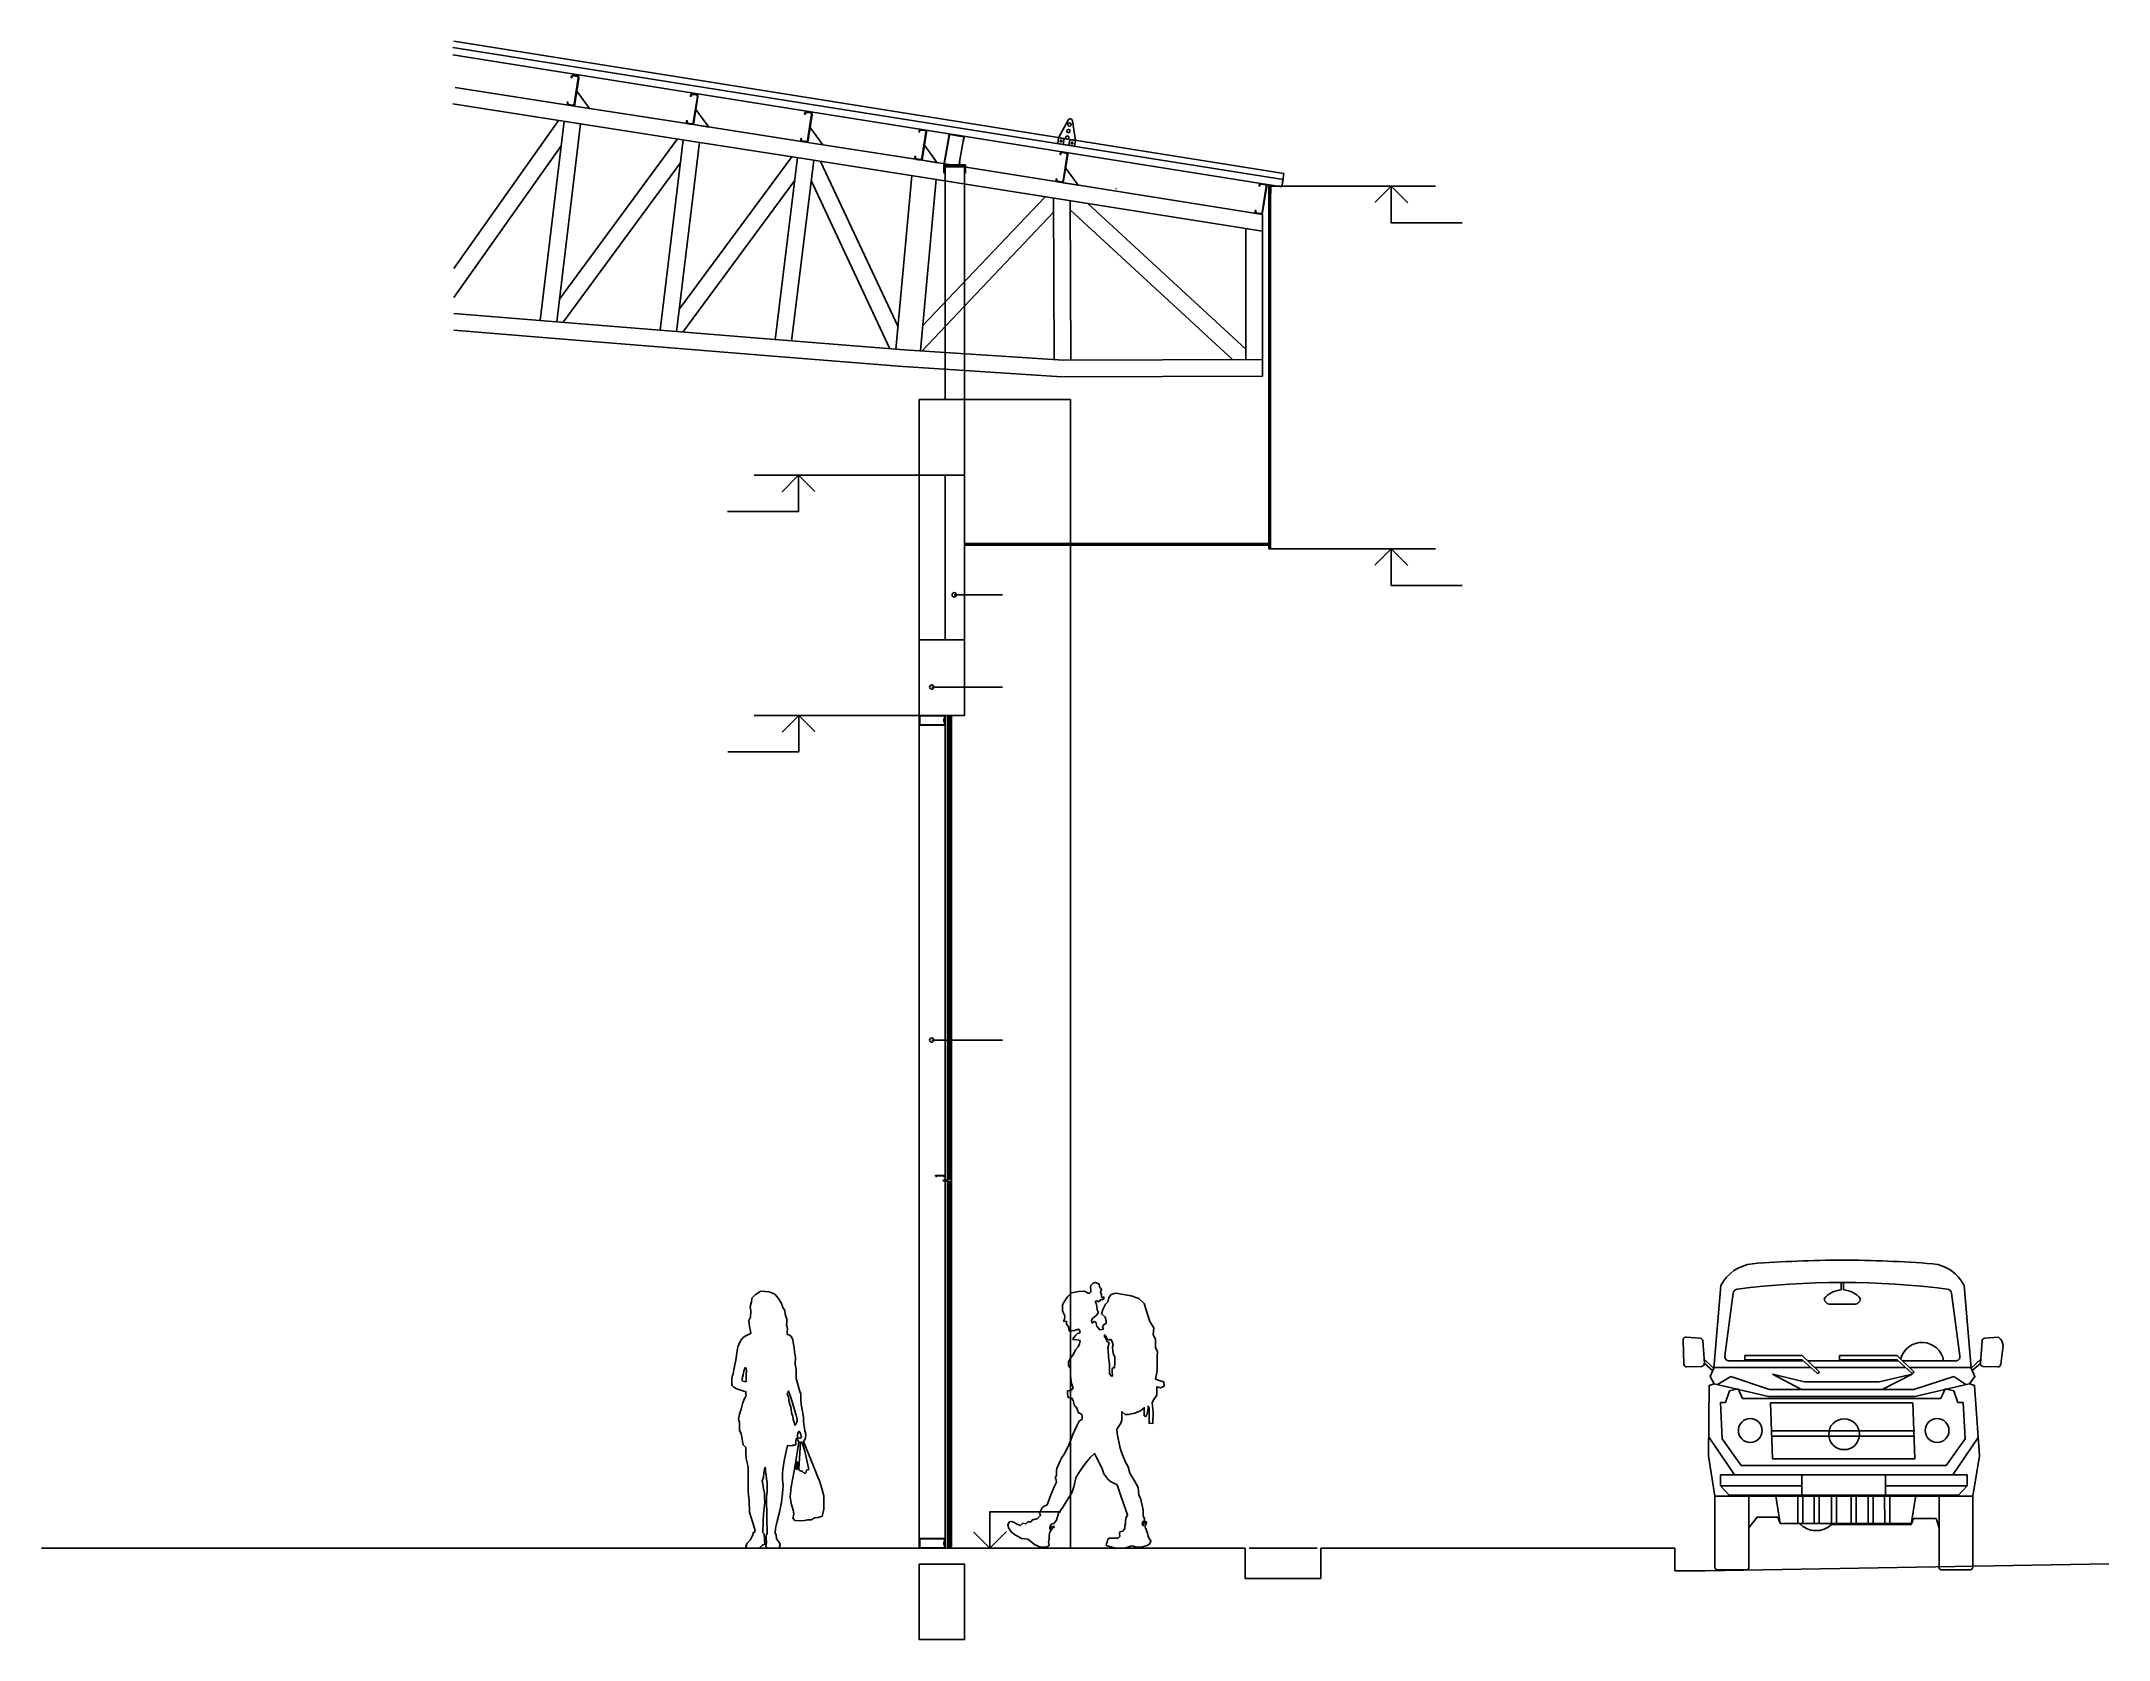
# Model space of a CAD drawing. Header units: metres. Extents: x -47.6 to -34, y -0.6 to 10.
import ezdxf

# ---------------------------------------------------------------- set-up
doc = ezdxf.new("R2010")
doc.units = ezdxf.units.M
doc.layers.add('0-cortes', color=7, linetype='Continuous')
doc.layers.add('0-TEXTO', color=7, linetype='Continuous')

msp = doc.modelspace()

# ---------------------------------------------------------------- linework, layer by layer
at = {"color": 11}
for p, q in [((-39.432, 9.056), (-44.927, 9.93)), ((-39.44, 9.007), (-44.927, 9.88)), ((-41.641, 9.354), (-41.676, 9.15)), ((-41.64, 9.352), (-41.674, 9.152)), ((-41.544, 9.339), (-41.639, 9.355)), ((-41.547, 9.338), (-41.637, 9.353)), ((-41.556, 9.321), (-41.556, 9.321)), ((-41.549, 9.31), (-41.545, 9.335)), ((-41.549, 9.31), (-41.547, 9.309)), ((-41.547, 9.309), (-41.543, 9.337)), ((-41.576, 9.152), (-41.573, 9.172)), ((-41.574, 9.152), (-41.571, 9.171)), ((-41.571, 9.171), (-41.573, 9.172)), ((-41.676, 9.15), (-41.676, 9.1)), ((-41.674, 9.1), (-41.676, 9.1)), ((-41.576, 9.152), (-41.674, 9.152)), ((-41.535, 9.15), (-41.674, 9.15)), ((-41.674, 9.15), (-41.674, 9.1)), ((-41.669, 7.6), (-41.669, 9.139)), ((-41.539, 9.139), (-41.669, 9.139)), ((-41.574, 9.152), (-41.573, 9.162)), ((-41.533, 9.152), (-41.574, 9.152)), ((-41.539, 7.6), (-41.539, 9.139)), ((-41.535, 9.15), (-41.535, 9.1)), ((-41.533, 9.152), (-41.533, 9.1)), ((-39.44, 9.007), (-39.432, 9.056)), ((-39.525, 9.012), (-39.525, 6.612)), ((-39.515, 9.012), (-39.525, 9.012)), ((-39.515, 9.012), (-39.515, 6.612)), ((-41.669, 6.01), (-41.669, 7.1)), ((-41.539, 6.01), (-41.539, 7.1)), ((-39.525, 6.647), (-41.539, 6.647)), ((-39.525, 6.637), (-41.539, 6.637)), ((-39.515, 6.612), (-39.525, 6.612)), ((-41.652, 2.44), (-41.652, 5.51)), ((-41.652, 5.51), (-41.65, 5.51)), ((-41.652, 5.51), (-41.652, 5.51)), ((-41.649, 5.51), (-41.65, 5.51)), ((-41.649, 2.44), (-41.649, 5.51)), ((-41.649, 5.51), (-41.647, 5.51)), ((-41.649, 5.51), (-41.649, 5.51)), ((-41.646, 5.51), (-41.647, 5.51)), ((-41.646, 2.44), (-41.646, 5.51)), ((-41.634, 2.44), (-41.634, 5.51)), ((-41.634, 5.51), (-41.631, 5.51)), ((-41.634, 5.51), (-41.634, 5.51)), ((-41.63, 5.51), (-41.631, 5.51)), ((-41.63, 2.44), (-41.63, 5.51)), ((-41.63, 5.51), (-41.627, 5.51)), ((-41.63, 5.51), (-41.63, 5.51)), ((-41.626, 5.51), (-41.627, 5.51)), ((-41.626, 2.44), (-41.626, 5.51)), ((-41.652, 2.44), (-41.652, 2.439)), ((-41.652, 2.439), (-41.65, 2.439)), ((-41.652, 2.426), (-41.65, 2.426)), ((-41.652, 2.425), (-41.652, 2.426)), ((-41.652, 0.01), (-41.652, 2.425)), ((-41.649, 2.44), (-41.65, 2.439)), ((-41.649, 2.425), (-41.65, 2.426)), ((-41.649, 2.44), (-41.649, 2.439)), ((-41.649, 2.439), (-41.647, 2.439)), ((-41.649, 0.01), (-41.649, 2.425)), ((-41.649, 2.426), (-41.647, 2.426)), ((-41.649, 2.425), (-41.649, 2.426)), ((-41.646, 2.44), (-41.647, 2.439)), ((-41.646, 2.44), (-41.647, 2.439)), ((-41.646, 2.44), (-41.647, 2.439)), ((-41.646, 0.01), (-41.646, 2.425)), ((-41.634, 2.44), (-41.634, 2.439)), ((-41.634, 2.44), (-41.634, 2.439)), ((-41.634, 2.44), (-41.634, 2.439)), ((-41.634, 2.439), (-41.631, 2.439)), ((-41.634, 0.01), (-41.634, 2.425)), ((-41.634, 2.426), (-41.631, 2.426)), ((-41.63, 2.44), (-41.631, 2.439)), ((-41.63, 2.425), (-41.631, 2.426)), ((-41.63, 2.44), (-41.63, 2.439)), ((-41.63, 2.439), (-41.627, 2.439)), ((-41.63, 0.01), (-41.63, 2.425)), ((-41.63, 2.426), (-41.627, 2.426)), ((-41.63, 2.425), (-41.63, 2.426)), ((-41.626, 2.44), (-41.627, 2.439)), ((-41.626, 2.425), (-41.627, 2.426)), ((-41.626, 0.01), (-41.626, 2.425)), ((-41.652, 0.01), (-41.652, 0.009)), ((-41.652, 0.009), (-41.65, 0.009)), ((-41.649, 0.01), (-41.65, 0.009)), ((-41.649, 0.01), (-41.649, 0.009)), ((-41.649, 0.009), (-41.647, 0.009)), ((-41.646, 0.01), (-41.647, 0.009)), ((-41.646, 0.01), (-41.647, 0.009)), ((-41.646, 0.01), (-41.647, 0.009)), ((-41.634, 0.01), (-41.634, 0.009)), ((-41.634, 0.01), (-41.634, 0.009)), ((-41.634, 0.01), (-41.634, 0.01)), ((-41.634, 0.009), (-41.631, 0.009)), ((-41.63, 0.01), (-41.631, 0.009)), ((-41.63, 0.01), (-41.63, 0.009)), ((-41.63, 0.009), (-41.627, 0.009)), ((-41.626, 0.01), (-41.627, 0.009))]:
    msp.add_line(p, q, dxfattribs=at)
at = {"color": 8}
for p, q in [((-39.426, 9.096), (-44.92, 9.97)), ((-40.917, 9.331), (-40.854, 9.449)), ((-40.806, 9.313), (-40.826, 9.444)), ((-41.549, 9.31), (-41.573, 9.172)), ((-40.849, 9.282), (-40.886, 9.288)), ((-41.535, 9.1), (-41.533, 9.1)), ((-40.91, 9.042), (-40.911, 9.038)), ((-39.44, 9.007), (-39.426, 9.096)), ((-40.724, 8.897), (-39.679, 7.934)), ((-40.538, 8.996), (-40.534, 8.996)), ((-39.515, 9.012), (-38.422, 9.012)), ((-40.839, 8.854), (-39.765, 7.863)), ((-39.569, 7.754), (-39.569, 8.825)), ((-39.679, 7.864), (-39.679, 8.731)), ((-40.892, 7.86), (-39.569, 7.864)), ((-40.891, 7.75), (-39.569, 7.754)), ((-41.839, 7.6), (-40.839, 7.6)), ((-41.839, 7.6), (-41.839, 0)), ((-40.839, 7.6), (-40.839, 0)), ((-41.839, 7.1), (-42.932, 7.1)), ((-39.515, 6.612), (-38.422, 6.612)), ((-41.838, 5.51), (-42.931, 5.51)), ((-41.652, 5.51), (-41.653, 5.51)), ((-41.653, 5.497), (-41.652, 5.497)), ((-41.645, 5.502), (-41.646, 5.502)), ((-41.634, 5.497), (-41.646, 5.497)), ((-41.635, 5.502), (-41.634, 5.502)), ((-41.659, 2.44), (-41.659, 2.44)), ((-41.659, 2.424), (-41.659, 2.424)), ((-41.652, 2.453), (-41.653, 2.453)), ((-41.652, 2.412), (-41.653, 2.412)), ((-41.646, 2.425), (-41.647, 2.426)), ((-41.646, 2.425), (-41.647, 2.426)), ((-41.634, 2.452), (-41.646, 2.452)), ((-41.645, 2.447), (-41.646, 2.447)), ((-41.645, 2.418), (-41.646, 2.418)), ((-41.634, 2.413), (-41.646, 2.413)), ((-41.635, 2.447), (-41.634, 2.447)), ((-41.635, 2.418), (-41.634, 2.418)), ((-41.634, 2.425), (-41.634, 2.426)), ((-41.634, 2.425), (-41.634, 2.426)), ((-36.509, 1.272), (-36.453, 1.688)), ((-35.738, 1.709), (-35.738, 1.758)), ((-35.723, 1.709), (-35.723, 1.758)), ((-34.953, 1.272), (-35.008, 1.688)), ((-35.8, 1.615), (-35.731, 1.615)), ((-35.662, 1.615), (-35.731, 1.615)), ((-36.785, 1.377), (-36.78, 1.218)), ((-36.673, 1.389), (-36.764, 1.397)), ((-36.644, 1.224), (-36.655, 1.371)), ((-34.817, 1.224), (-34.806, 1.371)), ((-34.789, 1.389), (-34.697, 1.397)), ((-36.583, 1.191), (-36.646, 1.251)), ((-36.479, 1.239), (-35.987, 1.239)), ((-35.997, 1.274), (-36.376, 1.274)), ((-36.376, 1.274), (-36.376, 1.247)), ((-36.376, 1.247), (-35.996, 1.247)), ((-35.888, 1.172), (-35.997, 1.274)), ((-35.996, 1.247), (-35.897, 1.158)), ((-35.96, 1.239), (-35.359, 1.239)), ((-35.369, 1.274), (-35.749, 1.274)), ((-35.749, 1.274), (-35.749, 1.247)), ((-35.749, 1.247), (-35.368, 1.247)), ((-35.261, 1.172), (-35.369, 1.274)), ((-35.368, 1.247), (-35.27, 1.158)), ((-35.332, 1.239), (-34.982, 1.239)), ((-34.878, 1.191), (-34.815, 1.251)), ((-34.667, 1.341), (-34.681, 1.218)), ((-36.76, 1.199), (-36.663, 1.203)), ((-36.646, 1.224), (-36.59, 1.176)), ((-36.557, 1.083), (-36.468, 1.137)), ((-36.468, 1.137), (-36.213, 1.051)), ((-36.002, 1.051), (-36.192, 1.152)), ((-36.192, 1.152), (-35.982, 1.101)), ((-35.982, 1.101), (-35.735, 1.101)), ((-35.488, 1.101), (-35.735, 1.101)), ((-35.269, 1.152), (-35.488, 1.101)), ((-35.468, 1.051), (-35.269, 1.152)), ((-34.993, 1.137), (-35.258, 1.051)), ((-34.913, 1.083), (-34.993, 1.137)), ((-34.815, 1.224), (-34.871, 1.176)), ((-34.702, 1.199), (-34.798, 1.203)), ((-36.578, 1.088), (-36.219, 1.003)), ((-36.538, 0.963), (-36.525, 0.723)), ((-36.503, 0.963), (-36.538, 0.963)), ((-36.478, 1.042), (-36.503, 0.963)), ((-36.42, 1.055), (-36.478, 1.042)), ((-36.391, 0.991), (-36.42, 1.055)), ((-35.735, 0.991), (-36.391, 0.991)), ((-36.219, 1.003), (-35.735, 1.003)), ((-36.213, 1.051), (-36.002, 1.051)), ((-36.206, 0.962), (-35.735, 0.962)), ((-36.002, 1.051), (-35.468, 1.051)), ((-35.251, 1.003), (-35.735, 1.003)), ((-35.735, 0.991), (-35.079, 0.991)), ((-35.264, 0.962), (-35.735, 0.962)), ((-35.258, 1.051), (-35.468, 1.051)), ((-34.892, 1.088), (-35.251, 1.003)), ((-35.079, 0.991), (-35.05, 1.055)), ((-35.05, 1.055), (-34.992, 1.042)), ((-34.992, 1.042), (-34.967, 0.963)), ((-34.967, 0.963), (-34.932, 0.963)), ((-34.932, 0.963), (-34.918, 0.723)), ((-36.444, 0.485), (-36.611, 0.732)), ((-36.525, 0.723), (-36.4, 0.547)), ((-34.918, 0.723), (-35.044, 0.547)), ((-34.999, 0.485), (-34.832, 0.732)), ((-36.4, 0.547), (-35.722, 0.547)), ((-35.044, 0.547), (-35.722, 0.547)), ((-35.998, 0.485), (-36.538, 0.485)), ((-36.538, 0.485), (-36.538, 0.413)), ((-36.538, 0.413), (-35.998, 0.413)), ((-36.538, 0.413), (-36.48, 0.351)), ((-35.998, 0.485), (-35.445, 0.485)), ((-35.998, 0.351), (-35.998, 0.485)), ((-35.445, 0.351), (-35.445, 0.485)), ((-35.445, 0.485), (-34.905, 0.485)), ((-34.905, 0.413), (-35.445, 0.413)), ((-34.905, 0.413), (-34.963, 0.351)), ((-34.905, 0.485), (-34.905, 0.413)), ((-36.574, 0.344), (-34.867, 0.344)), ((-36.48, 0.351), (-35.998, 0.351)), ((-36.026, 0.344), (-36.026, 0.164)), ((-35.998, 0.351), (-35.445, 0.351)), ((-35.993, 0.344), (-35.993, 0.164)), ((-35.917, 0.344), (-35.917, 0.164)), ((-35.883, 0.344), (-35.884, 0.163)), ((-35.803, 0.344), (-35.803, 0.163)), ((-35.77, 0.344), (-35.77, 0.163)), ((-35.673, 0.344), (-35.673, 0.163)), ((-35.64, 0.344), (-35.64, 0.163)), ((-35.56, 0.344), (-35.56, 0.163)), ((-35.527, 0.344), (-35.526, 0.164)), ((-35.451, 0.344), (-35.45, 0.164)), ((-34.963, 0.351), (-35.445, 0.351)), ((-35.417, 0.344), (-35.417, 0.164)), ((-36.142, 0.164), (-36.015, 0.164)), ((-41.652, 0.01), (-41.653, 0.01)), ((-41.634, 0.022), (-41.646, 0.022)), ((-41.645, 0.017), (-41.646, 0.017)), ((-41.635, 0.017), (-41.634, 0.017))]:
    msp.add_line(p, q, dxfattribs=at)
at = {"color": 8, "extrusion": (-0.002947, 0.999996, -2e-16)}
for p, q in [((-44.121, 9.542), (-44.91, 9.665)), ((-44.138, 9.433), (-44.927, 9.557)), ((-44.92, 8.467), (-44.226, 9.447)), ((-44.348, 8.123), (-44.19, 9.442)), ((-43.333, 9.419), (-44.121, 9.542)), ((-44.238, 8.114), (-44.082, 9.425)), ((-44.22, 8.264), (-43.439, 9.324)), ((-43.349, 9.31), (-44.138, 9.433)), ((-43.555, 8.058), (-43.402, 9.319)), ((-42.594, 9.192), (-43.349, 9.31)), ((-42.577, 9.301), (-43.333, 9.419)), ((-44.92, 8.276), (-44.21, 9.279)), ((-43.445, 8.049), (-43.293, 9.302)), ((-43.427, 8.2), (-42.683, 9.206)), ((-42.793, 7.996), (-42.646, 9.201)), ((-42.684, 7.987), (-42.537, 9.184)), ((-41.838, 9.074), (-42.594, 9.192)), ((-41.821, 9.183), (-42.577, 9.301)), ((-41.98, 8.081), (-42.492, 9.176)), ((-39.569, 8.825), (-41.821, 9.183)), ((-44.197, 8.111), (-43.421, 9.164)), ((-43.404, 8.046), (-42.665, 9.046)), ((-42.034, 7.935), (-42.554, 9.05)), ((-41.994, 7.932), (-41.889, 9.082)), ((-39.569, 8.713), (-41.838, 9.074)), ((-41.832, 7.924), (-41.728, 9.057)), ((-41.817, 8.087), (-41.007, 8.942)), ((-40.947, 7.864), (-40.95, 8.933)), ((-40.837, 7.86), (-40.84, 8.916)), ((-41.823, 7.92), (-40.949, 8.842)), ((-44.295, 8.119), (-44.92, 8.17)), ((-43.502, 8.054), (-44.295, 8.119)), ((-44.304, 8.009), (-44.92, 8.059)), ((-43.511, 7.944), (-44.304, 8.009)), ((-42.75, 7.882), (-43.511, 7.944)), ((-42.741, 7.992), (-43.502, 8.054)), ((-41.94, 7.928), (-42.741, 7.992)), ((-41.948, 7.818), (-42.75, 7.882)), ((-40.895, 7.75), (-41.947, 7.818)), ((-40.888, 7.86), (-41.94, 7.928))]:
    msp.add_line(p, q, dxfattribs=at)
at = {"color": 8, "linetype": 'CONTINUOUS', "ltscale": 100}
for p, q in [((-41.63, 2.44), (-41.63, 5.51)), ((-41.63, 0.009), (-41.63, 2.425))]:
    msp.add_line(p, q, dxfattribs=at)
at = {"color": 251}
for p, q in [((-41.683, 2.433), (-41.679, 2.435)), ((-41.683, 2.433), (-41.679, 2.431)), ((-41.679, 2.435), (-41.659, 2.435)), ((-41.679, 2.431), (-41.659, 2.431)), ((-41.678, 2.43), (-41.675, 2.435)), ((-41.676, 2.43), (-41.673, 2.435)), ((-41.674, 2.43), (-41.671, 2.435)), ((-41.672, 2.43), (-41.669, 2.435)), ((-41.67, 2.43), (-41.667, 2.435)), ((-41.668, 2.43), (-41.665, 2.435)), ((-41.666, 2.43), (-41.663, 2.435)), ((-41.664, 2.43), (-41.661, 2.435)), ((-41.662, 2.43), (-41.659, 2.435)), ((-41.659, 2.435), (-41.657, 2.438)), ((-41.659, 2.431), (-41.659, 2.435)), ((-41.659, 2.431), (-41.657, 2.428)), ((-41.657, 2.432), (-41.657, 2.433)), ((-41.657, 2.433), (-41.656, 2.433)), ((-41.657, 2.432), (-41.656, 2.432))]:
    msp.add_line(p, q, dxfattribs=at)
at = {"color": 4}
for p, q in [((-47.649, 0), (-39.682, 0)), ((-39.682, 0), (-39.682, -0.2)), ((-39.207, 0), (-39.657, 0)), ((-39.182, 0), (-36.839, 0)), ((-39.182, 0), (-39.182, -0.2)), ((-36.839, 0), (-36.839, -0.15)), ((-36.639, -0.15), (-33.968, -0.103)), ((-39.682, -0.2), (-39.182, -0.2)), ((-36.839, -0.15), (-36.639, -0.15))]:
    msp.add_line(p, q, dxfattribs=at)
at = {"color": 8}
for points in [[(-44.092, 9.727, 0.414214), (-44.103, 9.742), (-44.127, 9.745, 0.414214), (-44.142, 9.735), (-44.142, 9.73), (-44.138, 9.729), (-44.138, 9.734, -0.414214), (-44.128, 9.742), (-44.103, 9.738, -0.414214), (-44.096, 9.728), (-44.123, 9.555, -0.414214), (-44.133, 9.548), (-44.157, 9.552, -0.414214), (-44.165, 9.562), (-44.164, 9.567), (-44.168, 9.568), (-44.168, 9.562, 0.391456), (-44.159, 9.548), (-44.146, 9.546), (-44.134, 9.544, 0.414214), (-44.119, 9.555)], [(-43.304, 9.604, 0.414214), (-43.314, 9.619), (-43.339, 9.622, 0.414214), (-43.353, 9.612), (-43.354, 9.607), (-43.35, 9.606), (-43.349, 9.611, -0.414214), (-43.339, 9.618), (-43.315, 9.615, -0.414214), (-43.308, 9.605), (-43.335, 9.432, -0.414214), (-43.344, 9.425), (-43.369, 9.429, -0.414214), (-43.376, 9.439), (-43.375, 9.444), (-43.379, 9.445), (-43.38, 9.439, 0.391456), (-43.37, 9.425), (-43.357, 9.423), (-43.345, 9.421, 0.414214), (-43.331, 9.432)], [(-42.548, 9.486, 0.414214), (-42.558, 9.501), (-42.583, 9.504, 0.414214), (-42.597, 9.494), (-42.598, 9.489), (-42.594, 9.488), (-42.593, 9.493, -0.414214), (-42.583, 9.5), (-42.559, 9.497, -0.414214), (-42.552, 9.487), (-42.579, 9.314, -0.414214), (-42.589, 9.307), (-42.613, 9.311, -0.414214), (-42.62, 9.321), (-42.619, 9.326), (-42.623, 9.327), (-42.624, 9.321, 0.391456), (-42.614, 9.307), (-42.601, 9.305), (-42.589, 9.303, 0.414214), (-42.575, 9.314)], [(-41.792, 9.368, 0.414214), (-41.802, 9.383), (-41.827, 9.386, 0.414214), (-41.841, 9.376), (-41.842, 9.371), (-41.838, 9.37), (-41.837, 9.375, -0.414214), (-41.827, 9.382), (-41.803, 9.379, -0.414214), (-41.796, 9.369), (-41.823, 9.196, -0.414214), (-41.833, 9.189), (-41.857, 9.193, -0.414214), (-41.864, 9.203), (-41.863, 9.208), (-41.867, 9.209), (-41.868, 9.203, 0.391456), (-41.859, 9.189), (-41.845, 9.187), (-41.833, 9.185, 0.414214), (-41.819, 9.196)], [(-40.857, 9.219, 0.414214), (-40.868, 9.234), (-40.892, 9.238, 0.414214), (-40.907, 9.227), (-40.908, 9.222), (-40.904, 9.221), (-40.903, 9.227, -0.414214), (-40.893, 9.234), (-40.869, 9.23, -0.414214), (-40.861, 9.22), (-40.888, 9.048, -0.414214), (-40.898, 9.04), (-40.923, 9.044, -0.414214), (-40.93, 9.054), (-40.929, 9.059), (-40.933, 9.06), (-40.934, 9.055, 0.391456), (-40.924, 9.04), (-40.911, 9.038), (-40.899, 9.036, 0.414214), (-40.884, 9.047)], [(-39.54, 9.01, 0.414214), (-39.551, 9.024), (-39.575, 9.028, 0.414214), (-39.59, 9.018), (-39.59, 9.012), (-39.587, 9.012), (-39.586, 9.017, -0.414214), (-39.576, 9.024), (-39.551, 9.02, -0.414214), (-39.544, 9.01), (-39.571, 8.838, -0.414214), (-39.581, 8.831), (-39.605, 8.835, -0.414214), (-39.613, 8.844), (-39.612, 8.85), (-39.616, 8.85), (-39.617, 8.845, 0.391456), (-39.607, 8.831), (-39.594, 8.829), (-39.582, 8.827, 0.414214), (-39.567, 8.837)]]:
    msp.add_lwpolyline(points, format="xyb", close=True, dxfattribs=at)
for points in [[(-44.106, 9.641), (-44.121, 9.542), (-44.022, 9.526)], [(-43.317, 9.518), (-43.333, 9.419), (-43.233, 9.403)], [(-42.561, 9.4), (-42.577, 9.301), (-42.478, 9.285)], [(-40.917, 9.331), (-40.88, 9.325), (-40.886, 9.288), (-40.923, 9.294)], [(-40.843, 9.319), (-40.806, 9.313), (-40.812, 9.276), (-40.849, 9.282)], [(-41.805, 9.282), (-41.821, 9.183), (-41.722, 9.167)], [(-40.871, 9.133), (-40.886, 9.034), (-40.787, 9.019)], [(-41.669, 5.51), (-41.839, 5.51), (-41.839, 0), (-41.669, 0)], [(-41.645, 5.497), (-41.635, 5.497), (-41.635, 5.502), (-41.639, 5.505), (-41.642, 5.505), (-41.645, 5.502)], [(-41.645, 5.498), (-41.636, 5.498), (-41.636, 5.502), (-41.639, 5.505), (-41.641, 5.505), (-41.645, 5.502)], [(-41.645, 2.452), (-41.635, 2.452), (-41.635, 2.447), (-41.639, 2.444), (-41.642, 2.444), (-41.645, 2.447)], [(-41.645, 2.451), (-41.636, 2.451), (-41.636, 2.447), (-41.639, 2.444), (-41.641, 2.444), (-41.645, 2.447)], [(-41.645, 2.413), (-41.635, 2.413), (-41.635, 2.418), (-41.639, 2.421), (-41.642, 2.421), (-41.645, 2.418)], [(-41.645, 2.414), (-41.636, 2.414), (-41.636, 2.418), (-41.639, 2.421), (-41.641, 2.421), (-41.645, 2.418)], [(-41.645, 0.022), (-41.635, 0.022), (-41.635, 0.017), (-41.639, 0.014), (-41.642, 0.014), (-41.645, 0.017)], [(-41.645, 0.021), (-41.636, 0.021), (-41.636, 0.017), (-41.639, 0.014), (-41.641, 0.014), (-41.645, 0.017)]]:
    msp.add_lwpolyline(points, close=True, dxfattribs=at)
at = {"color": 11}
for points in [[(-39.575, 9.027), (-39.575, 9.028), (-39.512, 9.018), (-39.512, 8.964), (-39.513, 8.964), (-39.513, 9.017)], [(-41.839, 7.6), (-41.839, 7.1), (-41.539, 7.1), (-41.539, 7.6)], [(-41.839, 6.01), (-41.839, 5.51), (-41.539, 5.51), (-41.539, 6.01)], [(-41.839, -0.105), (-41.839, -0.605), (-41.539, -0.605), (-41.539, -0.105)]]:
    msp.add_lwpolyline(points, close=True, dxfattribs=at)
at = {"color": 8}
for points in [[(-38.246, 8.77), (-38.716, 8.77), (-38.716, 9.012), (-38.822, 8.906), (-38.716, 9.012), (-38.607, 8.902)], [(-43.108, 6.859), (-42.638, 6.859), (-42.638, 7.1), (-42.532, 6.994), (-42.638, 7.1), (-42.747, 6.99)], [(-38.246, 6.37), (-38.716, 6.37), (-38.716, 6.612), (-38.822, 6.506), (-38.716, 6.612), (-38.607, 6.502)], [(-43.107, 5.269), (-42.637, 5.269), (-42.637, 5.51), (-42.531, 5.404), (-42.637, 5.51), (-42.746, 5.4)], [(-36.58, 1.196), (-35.94, 1.196)], [(-35.914, 1.196), (-35.313, 1.196)], [(-35.287, 1.196), (-34.878, 1.196)], [(-36.206, 0.962), (-36.193, 0.592), (-35.722, 0.592)], [(-35.264, 0.962), (-35.251, 0.592), (-35.722, 0.592)], [(-36.193, 0.777), (-35.251, 0.777)], [(-36.193, 0.741), (-35.251, 0.741)], [(-36.349, 0.135), (-36.349, 0.344)], [(-36.17, 0.344), (-36.142, 0.164)], [(-35.246, 0.337), (-35.275, 0.157)], [(-40.902, 0.241), (-41.372, 0.241), (-41.372, 0), (-41.478, 0.106), (-41.372, 0), (-41.262, 0.11)]]:
    msp.add_lwpolyline(points, dxfattribs=at)
at = {"color": 11}
for points in [[(-41.669, 5.477), (-41.669, 5.446, -0.414214), (-41.67, 5.445), (-41.838, 5.445, -0.414214), (-41.839, 5.446), (-41.839, 5.509, -0.414214), (-41.838, 5.51), (-41.67, 5.51, -0.414214), (-41.669, 5.509), (-41.669, 5.479), (-41.67, 5.478)], [(-41.676, 5.469, 0.414214), (-41.675, 5.468), (-41.672, 5.468), (-41.672, 5.449, -0.414214), (-41.673, 5.448), (-41.835, 5.448, -0.414214), (-41.836, 5.449), (-41.836, 5.506, -0.414214), (-41.835, 5.507), (-41.673, 5.507, -0.414214), (-41.672, 5.506), (-41.672, 5.488), (-41.675, 5.488, 0.414214), (-41.676, 5.487)], [(-41.732, 2.464, 0.364214), (-41.732, 2.464), (-41.729, 2.463), (-41.727, 2.463), (-41.727, 2.461), (-41.728, 2.461, 0.414214), (-41.729, 2.46, 0.414214), (-41.728, 2.459), (-41.726, 2.459), (-41.726, 2.463), (-41.675, 2.463), (-41.675, 2.457, 0.825285), (-41.674, 2.457), (-41.673, 2.46, 0.530986), (-41.673, 2.461), (-41.674, 2.461), (-41.674, 2.463), (-41.67, 2.463), (-41.67, 2.465), (-41.732, 2.465, 0.414214), (-41.732, 2.464)], [(-41.669, 0.032), (-41.669, 0.001, -0.414214), (-41.67, 0), (-41.838, 0, -0.414214), (-41.839, 0.001), (-41.839, 0.064, -0.414214), (-41.838, 0.065), (-41.67, 0.065, -0.414214), (-41.669, 0.064), (-41.669, 0.034), (-41.67, 0.033)], [(-41.676, 0.024, 0.414214), (-41.675, 0.023), (-41.672, 0.023), (-41.672, 0.004, -0.414214), (-41.673, 0.003), (-41.835, 0.003, -0.414214), (-41.836, 0.004), (-41.836, 0.061, -0.414214), (-41.835, 0.062), (-41.673, 0.062, -0.414214), (-41.672, 0.061), (-41.672, 0.043), (-41.675, 0.043, 0.414214), (-41.676, 0.042)]]:
    msp.add_lwpolyline(points, format="xyb", close=True, dxfattribs=at)
at = {"color": 8}
for points in [[(-35.802, 0.157), (-35.275, 0.157), (-35.26, 0.196), (-35.11, 0.196), (-35.091, 0.135), (-35.091, -0.124, 0.414214), (-35.072, -0.144), (-34.887, -0.144, 0.414214), (-34.867, -0.124), (-34.867, 0.344), (-34.824, 0.612), (-34.856, 1.077), (-34.889, 1.088), (-34.853, 1.137), (-34.878, 1.191), (-34.924, 1.739, 0.248273), (-35.132, 1.882, 0.017317), (-35.731, 1.906, 0.018859), (-36.326, 1.882, 0.248273), (-36.534, 1.739), (-36.581, 1.191), (-36.605, 1.137), (-36.578, 1.088), (-36.611, 1.077), (-36.616, 0.612), (-36.574, 0.344), (-36.574, -0.124, 0.414214), (-36.554, -0.144), (-36.369, -0.144, 0.414214), (-36.349, -0.124), (-36.349, 0.135), (-36.295, 0.205), (-36.158, 0.205), (-36.142, 0.164), (-35.272, 0.163)], [(-35.851, 1.651, -0.216214), (-35.738, 1.709, -1.192684)], [(-35.723, 1.709, -0.216214), (-35.61, 1.651, -1.192684)], [(-35.091, 0.344), (-35.091, 0.135, 0.414214)]]:
    msp.add_lwpolyline(points, format="xyb", dxfattribs=at)
for centre, radius in [((-40.901, 9.31), 0.00588), ((-40.86, 9.333), 0.0112), ((-40.852, 9.376), 0.0112), ((-40.845, 9.419), 0.0112), ((-40.828, 9.297), 0.00588), ((-36.34, 0.779), 0.0789), ((-35.719, 0.754), 0.102), ((-35.104, 0.779), 0.0789)]:
    msp.add_circle(centre, radius, dxfattribs=at)
for centre, radius, start, end in [((-40.841, 9.442), 0.015, 8.7972, 151.9273), ((-41.64, 5.522), 0.0134, 240.9259, 299.0741), ((-41.64, 2.427), 0.0134, 60.9259, 119.0741), ((-41.64, 2.438), 0.0134, 240.9259, 299.0741), ((-41.612, 2.433), 0.0155, 152.9454, 207.0546), ((-36.424, 1.684), 0.0294, 97.3311, 172.3482), ((-35.731, -3.703), 5.461, 82.6689, 97.3311), ((-35.81, 1.655), 0.0413, 184.5766, 284.1312), ((-35.652, 1.655), 0.0413, 255.8688, 355.4234), ((-35.037, 1.684), 0.0294, 7.6518, 82.6689), ((-36.765, 1.377), 0.0196, 85.2187, 181.7883), ((-36.674, 1.37), 0.0196, 3.9897, 85.2187), ((-34.787, 1.37), 0.0196, 94.7813, 176.0103), ((-34.746, 1.334), 0.0793, 5.0706, 52.0037), ((-36.479, 1.268), 0.0294, 172.3482, 270), ((-35.204, 1.217), 0.145, 8.754, 166.3234), ((-34.982, 1.268), 0.0294, 270, 7.6518), ((-36.76, 1.219), 0.0196, 181.7883, 272.2483), ((-36.664, 1.222), 0.0196, 272.2483, 3.9897), ((-35.893, 1.165), 0.00843, 241.9249, 53.9896), ((-35.266, 1.165), 0.00843, 241.9249, 53.9896), ((-34.797, 1.222), 0.0196, 176.0103, 267.7517), ((-34.701, 1.219), 0.0196, 267.7517, 358.2117), ((-35.905, 0.265), 0.149, 222.6533, 313.7886), ((-41.64, -0.003), 0.0134, 60.9259, 119.0741)]:
    msp.add_arc(centre, radius, start, end, dxfattribs=at)
at = {"color": 11}
for centre, start, end in [((-41.639, 9.353), 80.3492, 170.3492), ((-41.638, 9.351), 80.3492, 170.3492), ((-41.547, 9.336), 350.3492, 80.3492), ((-41.545, 9.337), 350.3492, 80.3492)]:
    msp.add_arc(centre, 0.002, start, end, dxfattribs=at)
at = {"color": 251, "extrusion": (0, 0, -1)}
for start, end in [(167.6877, 179.1621), (-179.1621, -167.6877)]:
    msp.add_arc((41.68, 2.433), 0.0234, start, end, dxfattribs=at)
at = {"layer": '0-cortes', "color": 251}
for points in [[(-42.955, 1.424), (-42.963, 1.467), (-42.967, 1.506), (-42.957, 1.529), (-42.954, 1.569), (-42.958, 1.6), (-42.949, 1.628), (-42.948, 1.654), (-42.924, 1.679), (-42.907, 1.688), (-42.891, 1.7), (-42.861, 1.699), (-42.832, 1.697), (-42.796, 1.68), (-42.772, 1.653), (-42.752, 1.618), (-42.743, 1.593), (-42.73, 1.573), (-42.726, 1.548), (-42.72, 1.528), (-42.715, 1.515), (-42.715, 1.493), (-42.717, 1.479), (-42.711, 1.454), (-42.714, 1.427), (-42.713, 1.415), (-42.7, 1.411), (-42.686, 1.401), (-42.676, 1.381), (-42.673, 1.36), (-42.668, 1.328), (-42.664, 1.298), (-42.659, 1.264), (-42.66, 1.217), (-42.653, 1.182), (-42.655, 1.143), (-42.653, 1.122), (-42.64, 1.077), (-42.631, 1.043), (-42.624, 1.019), (-42.624, 0.989), (-42.621, 0.95), (-42.613, 0.904), (-42.606, 0.866), (-42.606, 0.839), (-42.601, 0.808), (-42.596, 0.776), (-42.59, 0.754), (-42.592, 0.731), (-42.599, 0.714), (-42.605, 0.705), (-42.531, 0.52), (-42.51, 0.471), (-42.5, 0.445), (-42.485, 0.394), (-42.472, 0.346), (-42.47, 0.301), (-42.472, 0.259), (-42.476, 0.239), (-42.481, 0.213), (-42.508, 0.204), (-42.53, 0.2), (-42.555, 0.188), (-42.577, 0.188), (-42.598, 0.184), (-42.66, 0.182), (-42.675, 0.199), (-42.669, 0.225), (-42.672, 0.244), (-42.687, 0.296), (-42.694, 0.339), (-42.686, 0.405), (-42.677, 0.463), (-42.666, 0.523), (-42.636, 0.702), (-42.644, 0.716), (-42.653, 0.725), (-42.656, 0.708), (-42.657, 0.691), (-42.661, 0.682), (-42.673, 0.682), (-42.682, 0.678), (-42.712, 0.679), (-42.723, 0.63), (-42.734, 0.578), (-42.741, 0.533), (-42.745, 0.498), (-42.744, 0.469), (-42.744, 0.45), (-42.74, 0.418), (-42.744, 0.362), (-42.75, 0.305), (-42.765, 0.239), (-42.779, 0.179), (-42.787, 0.151), (-42.79, 0.132), (-42.793, 0.1), (-42.786, 0.089), (-42.785, 0.061), (-42.764, 0.036), (-42.76, 0.024), (-42.767, 0), (-42.846, -0.001), (-42.855, 0.015), (-42.85, 0.037), (-42.852, 0.061), (-42.852, 0.087), (-42.845, 0.094), (-42.848, 0.203), (-42.848, 0.255), (-42.851, 0.281), (-42.851, 0.341), (-42.847, 0.372), (-42.845, 0.405), (-42.847, 0.434), (-42.85, 0.456), (-42.853, 0.486), (-42.856, 0.506), (-42.856, 0.528), (-42.859, 0.535), (-42.863, 0.523), (-42.867, 0.497), (-42.871, 0.471), (-42.879, 0.445), (-42.875, 0.424), (-42.87, 0.393), (-42.864, 0.365), (-42.864, 0.338), (-42.862, 0.305), (-42.864, 0.285), (-42.866, 0.263), (-42.87, 0.227), (-42.873, 0.176), (-42.875, 0.104), (-42.866, 0.094), (-42.861, 0.027), (-42.876, 0.02), (-42.898, 0), (-42.978, 0), (-42.987, 0.011), (-42.978, 0.033), (-42.958, 0.053), (-42.945, 0.08), (-42.941, 0.087), (-42.939, 0.102), (-42.929, 0.106), (-42.926, 0.118), (-42.93, 0.132), (-42.963, 0.239), (-42.964, 0.314), (-42.972, 0.372), (-42.972, 0.427), (-42.972, 0.488), (-42.972, 0.529), (-42.976, 0.558), (-42.984, 0.594), (-42.986, 0.637), (-42.987, 0.666), (-43.004, 0.684), (-43.009, 0.706), (-43.011, 0.724), (-43.019, 0.757), (-43.029, 0.782), (-43.03, 0.833), (-43.036, 0.854), (-43.029, 0.886), (-43.018, 0.919), (-43.01, 0.956), (-43, 0.979), (-42.992, 0.999), (-42.984, 1.006), (-42.988, 1.017), (-42.986, 1.035), (-43.021, 1.046), (-43.047, 1.055), (-43.067, 1.066), (-43.075, 1.074), (-43.079, 1.081), (-43.08, 1.094), (-43.08, 1.11), (-43.08, 1.124), (-43.077, 1.137), (-43.071, 1.153), (-43.067, 1.181), (-43.062, 1.202), (-43.054, 1.244), (-43.044, 1.305), (-43.039, 1.332), (-43.03, 1.359), (-43.019, 1.379), (-43.005, 1.394), (-42.986, 1.406), (-42.97, 1.414), (-42.958, 1.419), (-42.955, 1.424)], [(-40.774, 1.436), (-40.785, 1.45), (-40.798, 1.445), (-40.812, 1.441), (-40.847, 1.437), (-40.85, 1.456), (-40.854, 1.47), (-40.864, 1.483), (-40.864, 1.5), (-40.884, 1.502), (-40.879, 1.516), (-40.877, 1.538), (-40.884, 1.555), (-40.892, 1.572), (-40.892, 1.611), (-40.876, 1.637), (-40.858, 1.663), (-40.831, 1.689), (-40.784, 1.699), (-40.745, 1.701), (-40.722, 1.688), (-40.713, 1.687), (-40.703, 1.696), (-40.703, 1.709), (-40.706, 1.725), (-40.703, 1.738), (-40.689, 1.754), (-40.672, 1.758), (-40.649, 1.748), (-40.646, 1.729), (-40.633, 1.711), (-40.641, 1.697), (-40.634, 1.677), (-40.634, 1.661), (-40.625, 1.657), (-40.62, 1.664), (-40.616, 1.653), (-40.629, 1.644), (-40.641, 1.645), (-40.641, 1.641), (-40.653, 1.63), (-40.663, 1.636), (-40.675, 1.632), (-40.667, 1.614), (-40.661, 1.577), (-40.654, 1.56), (-40.669, 1.54), (-40.69, 1.521), (-40.699, 1.507), (-40.695, 1.49), (-40.682, 1.499), (-40.67, 1.495), (-40.665, 1.468), (-40.645, 1.445), (-40.621, 1.45), (-40.627, 1.462), (-40.619, 1.479), (-40.602, 1.488), (-40.602, 1.504), (-40.609, 1.528), (-40.633, 1.55), (-40.625, 1.579), (-40.607, 1.614), (-40.592, 1.631), (-40.585, 1.658), (-40.569, 1.678), (-40.538, 1.688), (-40.5, 1.68), (-40.436, 1.669), (-40.387, 1.653), (-40.351, 1.62), (-40.314, 1.5), (-40.287, 1.459), (-40.291, 1.412), (-40.277, 1.383), (-40.277, 1.326), (-40.262, 1.301), (-40.265, 1.269), (-40.265, 1.174), (-40.273, 1.13), (-40.276, 1.118), (-40.245, 1.108), (-40.221, 1.1), (-40.219, 1.072), (-40.242, 1.06), (-40.268, 1.068), (-40.268, 1.013), (-40.286, 0.984), (-40.299, 0.965), (-40.291, 0.898), (-40.293, 0.835), (-40.293, 0.826), (-40.319, 0.827), (-40.319, 0.857), (-40.319, 0.927), (-40.325, 0.94), (-40.325, 0.929), (-40.332, 0.89), (-40.339, 0.872), (-40.351, 0.876), (-40.351, 0.914), (-40.351, 0.929), (-40.376, 0.908), (-40.412, 0.893), (-40.456, 0.884), (-40.476, 0.884), (-40.498, 0.904), (-40.498, 0.871), (-40.498, 0.848), (-40.506, 0.827), (-40.518, 0.808), (-40.532, 0.788), (-40.53, 0.759), (-40.509, 0.662), (-40.498, 0.628), (-40.475, 0.569), (-40.457, 0.538), (-40.445, 0.496), (-40.415, 0.446), (-40.391, 0.401), (-40.387, 0.35), (-40.375, 0.332), (-40.358, 0.254), (-40.357, 0.212), (-40.348, 0.197), (-40.349, 0.183), (-40.359, 0.175), (-40.364, 0.161), (-40.358, 0.149), (-40.35, 0.171), (-40.339, 0.176), (-40.335, 0.171), (-40.343, 0.155), (-40.344, 0.139), (-40.338, 0.123), (-40.328, 0.099), (-40.325, 0.079), (-40.318, 0.064), (-40.306, 0.048), (-40.313, 0.029), (-40.331, 0.017), (-40.361, 0.008), (-40.388, 0.006), (-40.403, 0.007), (-40.422, 0.013), (-40.433, 0.016), (-40.453, 0.01), (-40.466, 0.005), (-40.489, 0.001), (-40.538, -0.001), (-40.556, 0.005), (-40.581, 0.012), (-40.602, 0.018), (-40.601, 0.032), (-40.596, 0.041), (-40.591, 0.06), (-40.583, 0.066), (-40.524, 0.066), (-40.512, 0.078), (-40.515, 0.097), (-40.511, 0.109), (-40.493, 0.113), (-40.48, 0.131), (-40.48, 0.147), (-40.475, 0.162), (-40.475, 0.177), (-40.473, 0.196), (-40.461, 0.221), (-40.472, 0.252), (-40.506, 0.346), (-40.525, 0.405), (-40.531, 0.422), (-40.543, 0.425), (-40.574, 0.442), (-40.591, 0.457), (-40.617, 0.493), (-40.629, 0.525), (-40.652, 0.571), (-40.668, 0.604), (-40.68, 0.627), (-40.706, 0.602), (-40.738, 0.564), (-40.761, 0.531), (-40.774, 0.512), (-40.787, 0.493), (-40.804, 0.466), (-40.817, 0.405), (-40.83, 0.366), (-40.861, 0.318), (-40.891, 0.267), (-40.908, 0.248), (-40.916, 0.238), (-40.932, 0.185), (-40.948, 0.163), (-40.966, 0.158), (-40.975, 0.138), (-40.975, 0.125), (-40.965, 0.14), (-40.948, 0.146), (-40.946, 0.138), (-40.951, 0.137), (-40.963, 0.127), (-40.976, 0.107), (-40.979, 0.083), (-40.98, 0.058), (-40.984, 0.041), (-40.979, 0.02), (-40.996, 0.006), (-41.038, 0.007), (-41.077, 0.024), (-41.101, 0.045), (-41.121, 0.059), (-41.161, 0.064), (-41.202, 0.086), (-41.231, 0.109), (-41.249, 0.134), (-41.253, 0.156), (-41.242, 0.174), (-41.226, 0.177), (-41.215, 0.173), (-41.192, 0.158), (-41.169, 0.15), (-41.155, 0.165), (-41.135, 0.162), (-41.12, 0.174), (-41.101, 0.174), (-41.088, 0.189), (-41.077, 0.189), (-41.057, 0.196), (-41.046, 0.208), (-41.037, 0.217), (-41.044, 0.233), (-41.034, 0.252), (-41.024, 0.269), (-41.013, 0.278), (-40.994, 0.287), (-40.968, 0.353), (-40.945, 0.411), (-40.932, 0.436), (-40.934, 0.453), (-40.941, 0.465), (-40.931, 0.482), (-40.931, 0.501), (-40.931, 0.512), (-40.929, 0.527), (-40.906, 0.578), (-40.896, 0.601), (-40.88, 0.622), (-40.855, 0.674), (-40.836, 0.716), (-40.824, 0.753), (-40.797, 0.81), (-40.782, 0.841), (-40.762, 0.854), (-40.762, 0.876), (-40.769, 0.89), (-40.786, 0.896), (-40.799, 0.932), (-40.813, 0.943), (-40.82, 0.978), (-40.829, 0.992), (-40.853, 0.997), (-40.859, 1.022), (-40.859, 1.041), (-40.831, 1.046), (-40.82, 1.06), (-40.832, 1.09), (-40.838, 1.141), (-40.838, 1.19), (-40.851, 1.209), (-40.851, 1.23), (-40.84, 1.255), (-40.82, 1.279), (-40.806, 1.313), (-40.788, 1.333), (-40.779, 1.353), (-40.774, 1.37), (-40.779, 1.377), (-40.821, 1.38), (-40.824, 1.384), (-40.817, 1.394), (-40.803, 1.41), (-40.792, 1.42), (-40.78, 1.423), (-40.774, 1.436)], [(-40.566, 1.135), (-40.58, 1.154), (-40.58, 1.216), (-40.586, 1.265), (-40.589, 1.314), (-40.591, 1.326), (-40.583, 1.358), (-40.596, 1.368), (-40.605, 1.387), (-40.613, 1.397), (-40.613, 1.412), (-40.606, 1.406), (-40.597, 1.389), (-40.585, 1.377), (-40.574, 1.383), (-40.565, 1.373), (-40.557, 1.346), (-40.56, 1.331), (-40.559, 1.304), (-40.553, 1.282), (-40.545, 1.267), (-40.545, 1.231), (-40.548, 1.193), (-40.557, 1.193), (-40.562, 1.188), (-40.563, 1.165), (-40.561, 1.142), (-40.566, 1.135)], [(-42.987, 1.101), (-42.996, 1.104), (-43.007, 1.106), (-43.012, 1.11), (-43.012, 1.113), (-43.012, 1.122), (-43.005, 1.148), (-43.002, 1.161), (-43, 1.171), (-42.997, 1.184), (-42.993, 1.194), (-42.988, 1.194), (-42.984, 1.187), (-42.982, 1.173), (-42.982, 1.165), (-42.984, 1.158), (-42.984, 1.147), (-42.985, 1.132), (-42.984, 1.113), (-42.985, 1.104), (-42.987, 1.101)], [(-42.662, 0.811), (-42.667, 0.834), (-42.674, 0.851), (-42.675, 0.873), (-42.683, 0.889), (-42.687, 0.913), (-42.69, 0.934), (-42.696, 0.954), (-42.702, 0.974), (-42.702, 0.989), (-42.706, 1.008), (-42.714, 1.019), (-42.712, 1.027), (-42.708, 1.033), (-42.707, 1.038), (-42.703, 1.037), (-42.7, 1.029), (-42.694, 1.01), (-42.688, 0.991), (-42.676, 0.952), (-42.667, 0.924), (-42.66, 0.9), (-42.654, 0.88), (-42.649, 0.863), (-42.648, 0.851), (-42.647, 0.841), (-42.651, 0.83), (-42.655, 0.821), (-42.662, 0.811)], [(-42.633, 0.727), (-42.645, 0.73), (-42.645, 0.75), (-42.643, 0.759), (-42.641, 0.765), (-42.636, 0.772), (-42.631, 0.772), (-42.628, 0.768), (-42.627, 0.762), (-42.624, 0.753), (-42.621, 0.742), (-42.618, 0.739), (-42.622, 0.732), (-42.628, 0.729), (-42.633, 0.727)], [(-42.637, 0.522), (-42.625, 0.701), (-42.619, 0.701), (-42.615, 0.699), (-42.597, 0.643), (-42.571, 0.521), (-42.577, 0.519), (-42.585, 0.517), (-42.587, 0.507), (-42.59, 0.499), (-42.595, 0.496), (-42.6, 0.497), (-42.613, 0.507), (-42.631, 0.515), (-42.637, 0.522)], [(-42.647, 0.574), (-42.651, 0.561), (-42.655, 0.549), (-42.655, 0.532), (-42.655, 0.524), (-42.651, 0.52), (-42.646, 0.526), (-42.645, 0.547), (-42.645, 0.566), (-42.647, 0.574)]]:
    msp.add_lwpolyline(points, dxfattribs=at)
at = {"layer": '0-TEXTO', "color": 12}
for p, q in [((-41.289, 6.308), (-41.608, 6.308)), ((-41.289, 5.698), (-41.757, 5.698)), ((-41.289, 3.362), (-41.757, 3.362))]:
    msp.add_line(p, q, dxfattribs=at)
at = {"layer": '0-TEXTO'}
for centre in [(-41.608, 6.308), (-41.757, 5.698), (-41.757, 3.362)]:
    msp.add_circle(centre, 0.0143, dxfattribs=at)

doc.saveas('drawing.dxf')
